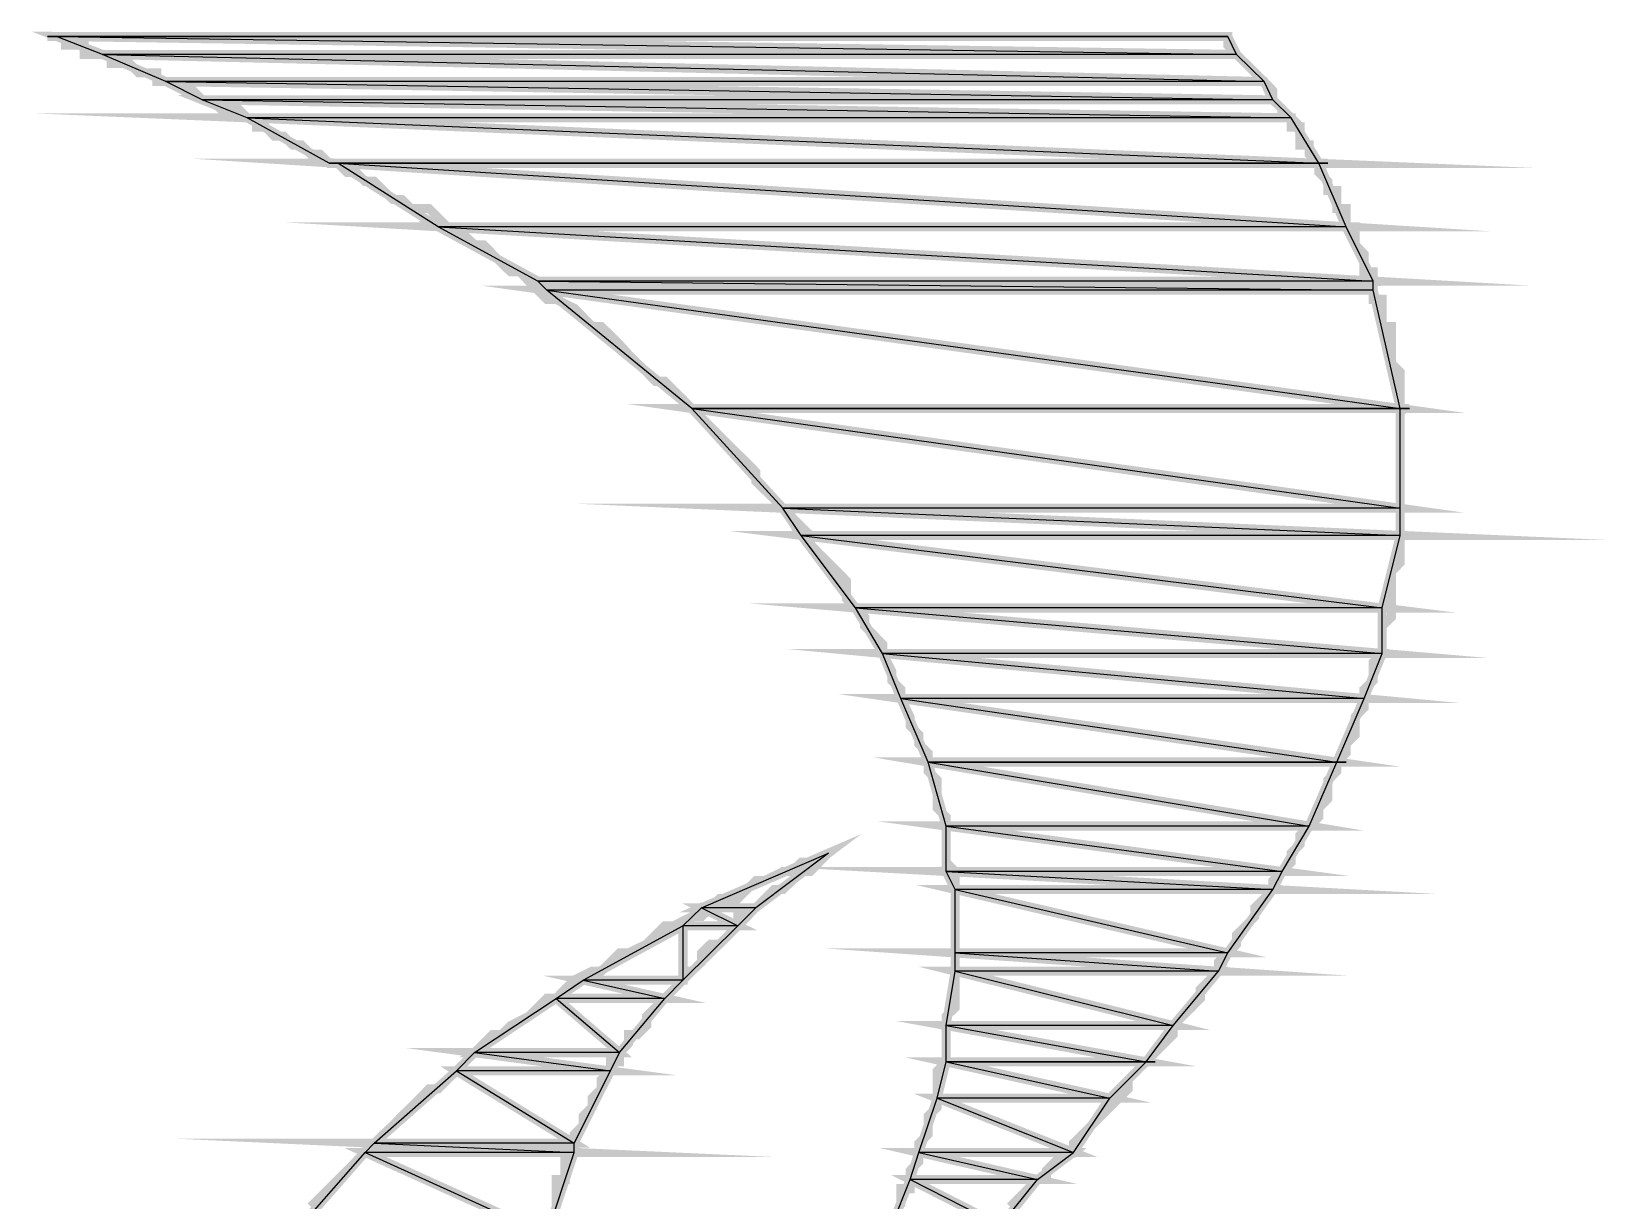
# Model space of a CAD drawing. Extents: x 0 to 210, y 0 to 297.
# Drawn here: x 7.69 to 15.04, y 22.24 to 27.7 of the extents above; entities that cross this region are included whole.
import ezdxf

# ---------------------------------------------------------------- set-up
doc = ezdxf.new("R2010")
doc.units = 0
doc.header["$MEASUREMENT"] = 0
doc.layers.add('C00-A5-DD', color=132, linetype='Continuous')
doc.layers.add('CDD-6E-00', color=32, linetype='Continuous')

msp = doc.modelspace()

# ---------------------------------------------------------------- linework, layer by layer
at = {"layer": 'C00-A5-DD', "const_width": 0.04233}
for points in [[(7.80246, 27.6724), (13.316, 27.5883), (8.01744, 27.5883), (7.80246, 27.6724)], [(7.80246, 27.6724), (13.2319, 27.6724), (7.75974, 27.6724), (7.80246, 27.6724)], [(13.2319, 27.6724), (7.75974, 27.6724), (13.2319, 27.6724)], [(7.75974, 27.6724), (13.2319, 27.6724), (13.2746, 27.6724), (7.75974, 27.6724)], [(13.2319, 27.6724), (7.75974, 27.6724), (13.2746, 27.6724), (13.2319, 27.6724)], [(7.75974, 27.6724), (13.2746, 27.6724), (7.80246, 27.6724), (7.75974, 27.6724)], [(13.2319, 27.6724), (7.932, 27.6724), (7.80246, 27.6724), (13.2319, 27.6724)], [(13.2319, 27.6724), (7.80246, 27.6724), (13.2319, 27.6724)], [(13.2746, 27.6724), (7.80246, 27.6724), (13.316, 27.5883), (13.2746, 27.6724)], [(8.10147, 27.6724), (13.2319, 27.6724), (7.932, 27.6724), (8.10147, 27.6724)], [(7.932, 27.6724), (13.2319, 27.6724), (13.2746, 27.6724), (7.932, 27.6724)], [(13.2319, 27.6724), (8.35505, 27.6724), (8.10147, 27.6724), (13.2319, 27.6724)], [(13.2319, 27.6724), (8.10147, 27.6724), (13.2319, 27.6724)], [(8.65131, 27.6724), (13.2319, 27.6724), (8.35505, 27.6724), (8.65131, 27.6724)], [(8.35505, 27.6724), (13.2319, 27.6724), (13.2746, 27.6724), (8.35505, 27.6724)], [(13.2319, 27.6724), (9.03305, 27.6724), (8.65131, 27.6724), (13.2319, 27.6724)], [(13.2319, 27.6724), (8.65131, 27.6724), (13.2319, 27.6724)], [(9.41613, 27.6724), (13.2319, 27.6724), (9.03305, 27.6724), (9.41613, 27.6724)], [(9.03305, 27.6724), (13.2319, 27.6724), (13.2746, 27.6724), (9.03305, 27.6724)], [(13.2319, 27.6724), (9.88191, 27.6724), (9.41613, 27.6724), (13.2319, 27.6724)], [(13.2319, 27.6724), (9.41613, 27.6724), (13.2319, 27.6724)], [(10.9003, 27.6724), (13.2319, 27.6724), (9.88191, 27.6724), (10.9003, 27.6724)], [(9.88191, 27.6724), (13.2319, 27.6724), (13.2746, 27.6724), (9.88191, 27.6724)], [(12.0013, 27.6724), (13.2319, 27.6724), (10.9003, 27.6724), (12.0013, 27.6724)], [(13.2319, 27.6724), (10.9003, 27.6724), (13.2319, 27.6724)], [(12.0013, 27.6724), (12.044, 27.6724), (13.2319, 27.6724), (12.0013, 27.6724)], [(12.0013, 27.6724), (13.2319, 27.6724), (13.2746, 27.6724), (12.0013, 27.6724)], [(8.01744, 27.5883), (13.4442, 27.4616), (8.3137, 27.4616), (8.01744, 27.5883)], [(13.316, 27.5883), (8.01744, 27.5883), (13.4442, 27.4616), (13.316, 27.5883)], [(8.3137, 27.4616), (13.4855, 27.3761), (8.48321, 27.3761), (8.3137, 27.4616)], [(13.4442, 27.4616), (8.3137, 27.4616), (13.4855, 27.3761), (13.4442, 27.4616)], [(8.48321, 27.3761), (13.5709, 27.2921), (8.69403, 27.2921), (8.48321, 27.3761)], [(13.4855, 27.3761), (8.48321, 27.3761), (13.5709, 27.2921), (13.4855, 27.3761)], [(13.5709, 27.2921), (8.69403, 27.2921), (13.7004, 27.0798), (13.5709, 27.2921)], [(8.69403, 27.2921), (13.7004, 27.0798), (9.07577, 27.0798), (8.69403, 27.2921)], [(13.7004, 27.0798), (9.11712, 27.0798), (13.8272, 26.7836), (13.7004, 27.0798)], [(9.11712, 27.0798), (13.8272, 26.7836), (9.58564, 26.7836), (9.11712, 27.0798)], [(13.7004, 27.0798), (9.07577, 27.0798), (9.11712, 27.0798), (13.7004, 27.0798)], [(9.07577, 27.0798), (13.7004, 27.0798), (13.7418, 27.0798), (9.07577, 27.0798)], [(13.8272, 26.7836), (9.58564, 26.7836), (13.954, 26.53), (13.8272, 26.7836)], [(9.58564, 26.7836), (13.954, 26.53), (10.0514, 26.53), (9.58564, 26.7836)], [(13.954, 26.4873), (10.0941, 26.4873), (14.0808, 25.9347), (13.954, 26.4873)], [(10.0514, 26.53), (13.954, 26.4873), (10.0941, 26.4873), (10.0514, 26.53)], [(10.0941, 26.4873), (14.0808, 25.9347), (10.7708, 25.9347), (10.0941, 26.4873)], [(13.954, 26.53), (10.0514, 26.53), (13.954, 26.4873), (13.954, 26.53)], [(14.0808, 25.9347), (10.7708, 25.9347), (14.0808, 25.4689), (14.0808, 25.9347)], [(10.7708, 25.9347), (14.0808, 25.4689), (11.1966, 25.4689), (10.7708, 25.9347)], [(14.0808, 25.9347), (10.7708, 25.9347), (14.0808, 25.9347)], [(10.7708, 25.9347), (14.0808, 25.9347), (14.1235, 25.9347), (10.7708, 25.9347)], [(14.0808, 25.4689), (11.1966, 25.4689), (14.0808, 25.3421), (14.0808, 25.4689)], [(11.1966, 25.4689), (14.0808, 25.3421), (11.282, 25.3421), (11.1966, 25.4689)], [(14.0808, 25.3421), (11.282, 25.3421), (13.9967, 25.0031), (14.0808, 25.3421)], [(11.282, 25.3421), (13.9967, 25.0031), (11.5356, 25.0031), (11.282, 25.3421)], [(13.9967, 25.0031), (11.5356, 25.0031), (13.9967, 24.7909), (13.9967, 25.0031)], [(11.5356, 25.0031), (13.9967, 24.7909), (11.6623, 24.7909), (11.5356, 25.0031)], [(13.9967, 24.7909), (11.6623, 24.7909), (13.9113, 24.5801), (13.9967, 24.7909)], [(11.6623, 24.7909), (13.9113, 24.5801), (11.7478, 24.5801), (11.6623, 24.7909)], [(13.9113, 24.5801), (11.7478, 24.5801), (13.7845, 24.2838), (13.9113, 24.5801)], [(11.7478, 24.5801), (13.7845, 24.2838), (11.8746, 24.2838), (11.7478, 24.5801)], [(13.7845, 24.2838), (11.8746, 24.2838), (13.655, 23.9848), (13.7845, 24.2838)], [(11.8746, 24.2838), (13.655, 23.9848), (11.9586, 23.9848), (11.8746, 24.2838)], [(13.7845, 24.2838), (11.8746, 24.2838), (13.7845, 24.2838)], [(11.8746, 24.2838), (13.7845, 24.2838), (13.8272, 24.2838), (11.8746, 24.2838)], [(13.655, 23.9848), (11.9586, 23.9848), (13.5282, 23.7725), (13.655, 23.9848)], [(11.9586, 23.9848), (13.5282, 23.7725), (11.9586, 23.7725), (11.9586, 23.9848)], [(13.5282, 23.7725), (11.9586, 23.7725), (13.4855, 23.6885), (13.5282, 23.7725)], [(11.9586, 23.7725), (13.4855, 23.6885), (12.0013, 23.6885), (11.9586, 23.7725)], [(13.4855, 23.6885), (12.0013, 23.6885), (13.2746, 23.3922), (13.4855, 23.6885)], [(12.0013, 23.6885), (13.2746, 23.3922), (12.0013, 23.3922), (12.0013, 23.6885)], [(13.2746, 23.3922), (12.0013, 23.3922), (13.2319, 23.3068), (13.2746, 23.3922)], [(12.0013, 23.3922), (13.2319, 23.3068), (12.0013, 23.3068), (12.0013, 23.3922)], [(13.2319, 23.3068), (12.0013, 23.3068), (13.0197, 23.0532), (13.2319, 23.3068)], [(12.0013, 23.3068), (13.0197, 23.0532), (11.9586, 23.0532), (12.0013, 23.3068)], [(13.0197, 23.0532), (11.9586, 23.0532), (12.8929, 22.8837), (13.0197, 23.0532)], [(11.9586, 23.0532), (12.8929, 22.8837), (11.9586, 22.8837), (11.9586, 23.0532)], [(12.8929, 22.8837), (11.9586, 22.8837), (12.7234, 22.7142), (12.8929, 22.8837)], [(11.9586, 22.8837), (12.7234, 22.7142), (11.9173, 22.7142), (11.9586, 22.8837)], [(12.8929, 22.8837), (11.9586, 22.8837), (12.8929, 22.8837)], [(11.9586, 22.8837), (12.8929, 22.8837), (12.9357, 22.8837), (11.9586, 22.8837)], [(11.9173, 22.7142), (12.5539, 22.4607), (11.8318, 22.4607), (11.9173, 22.7142)], [(12.7234, 22.7142), (11.9173, 22.7142), (12.5539, 22.4607), (12.7234, 22.7142)], [(12.5539, 22.4607), (11.8318, 22.4607), (12.3858, 22.3339), (12.5539, 22.4607)], [(11.8318, 22.4607), (12.3858, 22.3339), (11.7905, 22.3339), (11.8318, 22.4607)], [(11.7905, 22.3339), (12.2136, 22.1189), (11.7051, 22.1189), (11.7905, 22.3339)], [(12.3858, 22.3339), (11.7905, 22.3339), (12.2136, 22.1189), (12.3858, 22.3339)]]:
    msp.add_lwpolyline(points, close=True, dxfattribs=at)
for points in [[(13.2319, 27.6724), (13.1465, 27.6724), (13.0197, 27.6724), (12.9357, 27.6724), (12.8089, 27.6724), (12.7234, 27.6724), (12.6394, 27.6724), (12.5126, 27.6724), (12.4272, 27.6724), (12.3004, 27.6724), (12.2136, 27.6724), (12.1281, 27.6724), (12.0013, 27.6724), (11.9173, 27.6724), (11.8318, 27.6724), (11.7478, 27.6724), (11.621, 27.6724), (11.5356, 27.6724), (11.4515, 27.6724), (11.3661, 27.6724), (11.2393, 27.6724), (11.1552, 27.6724), (11.0698, 27.6724), (10.9857, 27.6724), (10.9003, 27.6724), (10.8162, 27.6724), (10.6867, 27.6724), (10.6013, 27.6724), (10.5172, 27.6724), (10.4331, 27.6724), (10.3477, 27.6724), (10.2636, 27.6724), (10.1782, 27.6724), (10.0941, 27.6724), (10.0514, 27.6724), (9.96735, 27.6724), (9.88191, 27.6724), (9.83918, 27.6724), (9.79784, 27.6724), (9.75512, 27.6724), (9.71243, 27.6724), (9.67109, 27.6724), (9.62836, 27.6724), (9.58564, 27.6724), (9.54292, 27.6724), (9.50158, 27.6724), (9.45885, 27.6724), (9.41613, 27.6724), (9.37479, 27.6724), (9.32931, 27.6724), (9.28659, 27.6724), (9.24387, 27.6724), (9.20253, 27.6724), (9.1598, 27.6724), (9.11712, 27.6724), (9.07577, 27.6724), (9.03305, 27.6724), (8.99033, 27.6724), (8.94761, 27.6724), (8.90626, 27.6724), (8.86354, 27.6724), (8.82082, 27.6724), (8.77947, 27.6724), (8.73675, 27.6724), (8.69403, 27.6724), (8.65131, 27.6724), (8.61, 27.6724), (8.56728, 27.6724), (8.52456, 27.6724), (8.48321, 27.6724), (8.44049, 27.6724), (8.39777, 27.6724), (8.35505, 27.6724), (8.3137, 27.6724), (8.27098, 27.6724), (8.22826, 27.6724), (8.18554, 27.6724), (8.14419, 27.6724), (8.10147, 27.6724), (8.05878, 27.6724), (8.01744, 27.6724), (7.97472, 27.6724), (7.932, 27.6724), (7.8879, 27.6724), (7.84518, 27.6724), (7.80246, 27.6724), (7.75974, 27.6724), (7.80246, 27.6724), (7.84518, 27.6724), (7.84518, 27.631), (7.8879, 27.631), (7.932, 27.631), (7.932, 27.5883), (7.97472, 27.5883), (8.01744, 27.5883), (8.05878, 27.5883), (8.05878, 27.5456), (8.10147, 27.5456), (8.14419, 27.5456), (8.18554, 27.5029), (8.22826, 27.5029), (8.27098, 27.5029), (8.27098, 27.4616), (8.3137, 27.4616), (8.35505, 27.4616), (8.39777, 27.4188), (8.44049, 27.4188), (8.48321, 27.3761), (8.52456, 27.3761), (8.56728, 27.3348), (8.61, 27.3348), (8.65131, 27.3348), (8.69403, 27.2921), (8.73675, 27.2921), (8.73675, 27.2493), (8.77947, 27.2493), (8.82082, 27.2066), (8.86354, 27.2066), (8.90626, 27.1653), (8.94761, 27.1653), (8.99033, 27.1225), (9.03305, 27.1225), (9.07577, 27.0798), (9.11712, 27.0798), (9.1598, 27.0371), (9.20253, 27.0371), (9.24387, 26.9958), (9.28659, 26.9958), (9.32931, 26.953), (9.37479, 26.9103), (9.41613, 26.9103), (9.45885, 26.869), (9.54292, 26.869), (9.58564, 26.8263), (9.62836, 26.7836), (9.67109, 26.7836), (9.71243, 26.7408), (9.75512, 26.6995), (9.79784, 26.6995), (9.83918, 26.6568), (9.88191, 26.614), (9.92463, 26.5727), (9.96735, 26.5727), (10.0087, 26.53), (10.0514, 26.4873), (10.0941, 26.4445), (10.1369, 26.4445), (10.2209, 26.4032), (10.2636, 26.3605), (10.305, 26.3178), (10.3477, 26.3178), (10.3904, 26.2764), (10.4331, 26.2337), (10.4745, 26.1882), (10.5172, 26.1455), (10.5599, 26.1042), (10.6013, 26.0615), (10.644, 26.0615), (10.6867, 26.0187), (10.7294, 25.9774), (10.7708, 25.9347), (10.8162, 25.8919), (10.859, 25.8492), (10.9003, 25.8079), (10.943, 25.7652), (10.9857, 25.7225), (11.0284, 25.6811), (11.0698, 25.6384), (11.0698, 25.5957), (11.1125, 25.553), (11.1552, 25.5116), (11.1966, 25.4689), (11.2393, 25.4262), (11.282, 25.3835), (11.3247, 25.3421), (11.3247, 25.2994)], [(14.0808, 25.553), (14.0808, 25.5957), (14.0808, 25.6811), (14.0808, 25.7225), (14.0808, 25.7652), (14.0808, 25.8079), (14.0808, 25.8919), (14.0808, 25.9347), (14.0808, 25.9774), (14.0808, 26.0187), (14.0808, 26.1042), (14.0395, 26.1455), (14.0395, 26.1882), (14.0395, 26.2337), (14.0395, 26.2764), (14.0395, 26.3178), (13.9967, 26.3178), (13.9967, 26.3605), (13.9967, 26.4032), (13.9967, 26.4445), (13.954, 26.4445), (13.954, 26.4873), (13.954, 26.53), (13.954, 26.5727), (13.9113, 26.5727), (13.9113, 26.614), (13.9113, 26.6568), (13.87, 26.6995), (13.87, 26.7408), (13.87, 26.7836), (13.8272, 26.7836), (13.8272, 26.8263), (13.8272, 26.869), (13.7845, 26.869), (13.7845, 26.9103), (13.7845, 26.953), (13.7418, 26.953), (13.7418, 26.9958), (13.7004, 27.0371), (13.7004, 27.0798), (13.655, 27.1225), (13.655, 27.1653), (13.6122, 27.1653), (13.6122, 27.2066), (13.6122, 27.2493), (13.5709, 27.2493), (13.5709, 27.2921), (13.5282, 27.2921), (13.5282, 27.3348), (13.4855, 27.3761), (13.4855, 27.4188), (13.4442, 27.4616), (13.4014, 27.5029), (13.3587, 27.5456), (13.316, 27.5883), (13.2746, 27.631), (13.2746, 27.6724), (13.2319, 27.6724)], [(12.2577, 22.2071), (12.3004, 22.2484), (12.3431, 22.2911), (12.3858, 22.3339), (12.4272, 22.3339), (12.4272, 22.3752), (12.4699, 22.4179), (12.5126, 22.4607), (12.5539, 22.4607), (12.5539, 22.5034), (12.5966, 22.5447), (12.6394, 22.5874), (12.6821, 22.6301), (12.7234, 22.6715), (12.7661, 22.7142), (12.8089, 22.7569), (12.8089, 22.7996), (12.8502, 22.841), (12.8929, 22.8837), (12.9357, 22.9264), (12.9784, 22.9691), (13.0197, 23.0105), (13.0197, 23.0532), (13.0624, 23.0959), (13.1051, 23.1372), (13.1465, 23.18), (13.1465, 23.2227), (13.1892, 23.2654), (13.2319, 23.3068), (13.2319, 23.3495), (13.2746, 23.3922), (13.316, 23.4335), (13.316, 23.4763), (13.3587, 23.519), (13.4014, 23.5617), (13.4014, 23.6031), (13.4442, 23.6457), (13.4855, 23.6885), (13.4855, 23.7298), (13.5282, 23.7725), (13.5709, 23.8153), (13.5709, 23.858), (13.6122, 23.8993), (13.6122, 23.942), (13.655, 23.9848), (13.7004, 24.0275), (13.7004, 24.0688), (13.7418, 24.1116), (13.7418, 24.1984), (13.7845, 24.2411), (13.7845, 24.2838), (13.8272, 24.3251), (13.8272, 24.3678), (13.87, 24.4106), (13.87, 24.4533), (13.87, 24.4946), (13.9113, 24.5374), (13.9113, 24.6228), (13.954, 24.6641), (13.954, 24.7069), (13.954, 24.7496), (13.9967, 24.7909), (13.9967, 24.8336), (13.9967, 24.9191), (14.0395, 24.9604), (14.0395, 25.0031), (14.0395, 25.0458), (14.0395, 25.0872), (14.0395, 25.1726), (14.0808, 25.2154), (14.0808, 25.2567), (14.0808, 25.2994), (14.0808, 25.3421), (14.0808, 25.4262), (14.0808, 25.4689), (14.0808, 25.5116), (14.0808, 25.553)], [(11.3247, 25.2994), (11.3661, 25.2567), (11.4088, 25.2154), (11.4515, 25.1726), (11.4928, 25.1299), (11.4928, 25.0458), (11.5356, 25.0031), (11.5783, 24.9604), (11.5783, 24.9191), (11.621, 24.8763), (11.6623, 24.8336), (11.6623, 24.7909), (11.7051, 24.7069), (11.7051, 24.6641), (11.7478, 24.6228), (11.7478, 24.5801), (11.7905, 24.4946), (11.7905, 24.4533), (11.8318, 24.4106), (11.8318, 24.3678), (11.8746, 24.3251), (11.8746, 24.2838), (11.8746, 24.2411), (11.9173, 24.1984), (11.9173, 24.1543), (11.9173, 24.1116), (11.9173, 24.0688), (11.9586, 24.0275), (11.9586, 23.9848), (11.9586, 23.942), (11.9586, 23.8993), (11.9586, 23.858), (11.9586, 23.8153), (12.0013, 23.7725), (12.0013, 23.7298), (12.0013, 23.6885), (12.0013, 23.6457), (12.0013, 23.6031), (12.0013, 23.5617), (12.0013, 23.519), (12.0013, 23.4763), (12.0013, 23.4335), (12.0013, 23.3922), (12.0013, 23.3495), (12.0013, 23.3068), (12.0013, 23.2654), (12.0013, 23.2227), (12.0013, 23.18), (12.0013, 23.1372), (11.9586, 23.0959), (11.9586, 23.0532), (11.9586, 23.0105), (11.9586, 22.9691), (11.9586, 22.9264), (11.9586, 22.8837), (11.9173, 22.841), (11.9173, 22.7996), (11.9173, 22.7569), (11.9173, 22.7142), (11.9173, 22.6715), (11.8746, 22.6301), (11.8746, 22.5874), (11.8746, 22.5447), (11.8318, 22.5034), (11.8318, 22.4607), (11.8318, 22.4179), (11.7905, 22.3752), (11.7905, 22.3339), (11.7905, 22.2911), (11.7478, 22.2911), (11.7478, 22.2484), (11.7478, 22.2071)]]:
    msp.add_lwpolyline(points, dxfattribs=at)
at = {"layer": 'C00-A5-DD'}
for points in [[(7.80246, 27.6724), (13.2319, 27.6724), (7.75974, 27.6724), (7.80246, 27.6724)], [(13.2319, 27.6724), (7.75974, 27.6724), (13.2319, 27.6724)], [(7.75974, 27.6724), (13.2319, 27.6724), (13.2746, 27.6724), (7.75974, 27.6724)], [(13.2319, 27.6724), (7.75974, 27.6724), (13.2746, 27.6724), (13.2319, 27.6724)], [(7.75974, 27.6724), (13.2746, 27.6724), (7.80246, 27.6724), (7.75974, 27.6724)], [(13.2319, 27.6724), (7.932, 27.6724), (7.80246, 27.6724), (13.2319, 27.6724)], [(13.2319, 27.6724), (7.80246, 27.6724), (13.2319, 27.6724)], [(13.2746, 27.6724), (7.80246, 27.6724), (13.316, 27.5883), (13.2746, 27.6724)], [(7.80246, 27.6724), (13.316, 27.5883), (8.01744, 27.5883), (7.80246, 27.6724)], [(8.10147, 27.6724), (13.2319, 27.6724), (7.932, 27.6724), (8.10147, 27.6724)], [(7.932, 27.6724), (13.2319, 27.6724), (13.2746, 27.6724), (7.932, 27.6724)], [(13.2319, 27.6724), (8.35505, 27.6724), (8.10147, 27.6724), (13.2319, 27.6724)], [(13.2319, 27.6724), (8.10147, 27.6724), (13.2319, 27.6724)], [(8.65131, 27.6724), (13.2319, 27.6724), (8.35505, 27.6724), (8.65131, 27.6724)], [(8.35505, 27.6724), (13.2319, 27.6724), (13.2746, 27.6724), (8.35505, 27.6724)], [(13.2319, 27.6724), (9.03305, 27.6724), (8.65131, 27.6724), (13.2319, 27.6724)], [(13.2319, 27.6724), (8.65131, 27.6724), (13.2319, 27.6724)], [(9.41613, 27.6724), (13.2319, 27.6724), (9.03305, 27.6724), (9.41613, 27.6724)], [(9.03305, 27.6724), (13.2319, 27.6724), (13.2746, 27.6724), (9.03305, 27.6724)], [(13.2319, 27.6724), (9.88191, 27.6724), (9.41613, 27.6724), (13.2319, 27.6724)], [(13.2319, 27.6724), (9.41613, 27.6724), (13.2319, 27.6724)], [(10.9003, 27.6724), (13.2319, 27.6724), (9.88191, 27.6724), (10.9003, 27.6724)], [(9.88191, 27.6724), (13.2319, 27.6724), (13.2746, 27.6724), (9.88191, 27.6724)], [(12.0013, 27.6724), (13.2319, 27.6724), (10.9003, 27.6724), (12.0013, 27.6724)], [(13.2319, 27.6724), (10.9003, 27.6724), (13.2319, 27.6724)], [(12.0013, 27.6724), (12.044, 27.6724), (13.2319, 27.6724), (12.0013, 27.6724)], [(12.0013, 27.6724), (13.2319, 27.6724), (13.2746, 27.6724), (12.0013, 27.6724)], [(13.316, 27.5883), (8.01744, 27.5883), (13.4442, 27.4616), (13.316, 27.5883)], [(8.01744, 27.5883), (13.4442, 27.4616), (8.3137, 27.4616), (8.01744, 27.5883)], [(13.4442, 27.4616), (8.3137, 27.4616), (13.4855, 27.3761), (13.4442, 27.4616)], [(8.3137, 27.4616), (13.4855, 27.3761), (8.48321, 27.3761), (8.3137, 27.4616)], [(13.4855, 27.3761), (8.48321, 27.3761), (13.5709, 27.2921), (13.4855, 27.3761)], [(8.48321, 27.3761), (13.5709, 27.2921), (8.69403, 27.2921), (8.48321, 27.3761)], [(13.5709, 27.2921), (8.69403, 27.2921), (13.7004, 27.0798), (13.5709, 27.2921)], [(8.69403, 27.2921), (13.7004, 27.0798), (9.07577, 27.0798), (8.69403, 27.2921)], [(13.7004, 27.0798), (9.07577, 27.0798), (9.11712, 27.0798), (13.7004, 27.0798)], [(9.07577, 27.0798), (13.7004, 27.0798), (13.7418, 27.0798), (9.07577, 27.0798)], [(13.7004, 27.0798), (9.11712, 27.0798), (13.8272, 26.7836), (13.7004, 27.0798)], [(9.11712, 27.0798), (13.8272, 26.7836), (9.58564, 26.7836), (9.11712, 27.0798)], [(13.8272, 26.7836), (9.58564, 26.7836), (13.954, 26.53), (13.8272, 26.7836)], [(9.58564, 26.7836), (13.954, 26.53), (10.0514, 26.53), (9.58564, 26.7836)], [(13.954, 26.53), (10.0514, 26.53), (13.954, 26.4873), (13.954, 26.53)], [(10.0514, 26.53), (13.954, 26.4873), (10.0941, 26.4873), (10.0514, 26.53)], [(13.954, 26.4873), (10.0941, 26.4873), (14.0808, 25.9347), (13.954, 26.4873)], [(10.0941, 26.4873), (14.0808, 25.9347), (10.7708, 25.9347), (10.0941, 26.4873)], [(14.0808, 25.9347), (10.7708, 25.9347), (14.0808, 25.9347)], [(10.7708, 25.9347), (14.0808, 25.9347), (14.1235, 25.9347), (10.7708, 25.9347)], [(14.0808, 25.9347), (10.7708, 25.9347), (14.0808, 25.4689), (14.0808, 25.9347)], [(10.7708, 25.9347), (14.0808, 25.4689), (11.1966, 25.4689), (10.7708, 25.9347)], [(14.0808, 25.4689), (11.1966, 25.4689), (14.0808, 25.3421), (14.0808, 25.4689)], [(11.1966, 25.4689), (14.0808, 25.3421), (11.282, 25.3421), (11.1966, 25.4689)], [(14.0808, 25.3421), (11.282, 25.3421), (13.9967, 25.0031), (14.0808, 25.3421)], [(11.282, 25.3421), (13.9967, 25.0031), (11.5356, 25.0031), (11.282, 25.3421)], [(13.9967, 25.0031), (11.5356, 25.0031), (13.9967, 24.7909), (13.9967, 25.0031)], [(11.5356, 25.0031), (13.9967, 24.7909), (11.6623, 24.7909), (11.5356, 25.0031)], [(13.9967, 24.7909), (11.6623, 24.7909), (13.9113, 24.5801), (13.9967, 24.7909)], [(11.6623, 24.7909), (13.9113, 24.5801), (11.7478, 24.5801), (11.6623, 24.7909)], [(13.9113, 24.5801), (11.7478, 24.5801), (13.7845, 24.2838), (13.9113, 24.5801)], [(11.7478, 24.5801), (13.7845, 24.2838), (11.8746, 24.2838), (11.7478, 24.5801)], [(13.7845, 24.2838), (11.8746, 24.2838), (13.7845, 24.2838)], [(11.8746, 24.2838), (13.7845, 24.2838), (13.8272, 24.2838), (11.8746, 24.2838)], [(13.7845, 24.2838), (11.8746, 24.2838), (13.655, 23.9848), (13.7845, 24.2838)], [(11.8746, 24.2838), (13.655, 23.9848), (11.9586, 23.9848), (11.8746, 24.2838)], [(13.655, 23.9848), (11.9586, 23.9848), (13.5282, 23.7725), (13.655, 23.9848)], [(11.9586, 23.9848), (13.5282, 23.7725), (11.9586, 23.7725), (11.9586, 23.9848)], [(13.5282, 23.7725), (11.9586, 23.7725), (13.4855, 23.6885), (13.5282, 23.7725)], [(11.9586, 23.7725), (13.4855, 23.6885), (12.0013, 23.6885), (11.9586, 23.7725)], [(13.4855, 23.6885), (12.0013, 23.6885), (13.2746, 23.3922), (13.4855, 23.6885)], [(12.0013, 23.6885), (13.2746, 23.3922), (12.0013, 23.3922), (12.0013, 23.6885)], [(13.2746, 23.3922), (12.0013, 23.3922), (13.2319, 23.3068), (13.2746, 23.3922)], [(12.0013, 23.3922), (13.2319, 23.3068), (12.0013, 23.3068), (12.0013, 23.3922)], [(12.0013, 23.3068), (13.0197, 23.0532), (11.9586, 23.0532), (12.0013, 23.3068)], [(13.2319, 23.3068), (12.0013, 23.3068), (13.0197, 23.0532), (13.2319, 23.3068)], [(13.0197, 23.0532), (11.9586, 23.0532), (12.8929, 22.8837), (13.0197, 23.0532)], [(11.9586, 23.0532), (12.8929, 22.8837), (11.9586, 22.8837), (11.9586, 23.0532)], [(11.9586, 22.8837), (12.7234, 22.7142), (11.9173, 22.7142), (11.9586, 22.8837)], [(12.8929, 22.8837), (11.9586, 22.8837), (12.8929, 22.8837)], [(11.9586, 22.8837), (12.8929, 22.8837), (12.9357, 22.8837), (11.9586, 22.8837)], [(12.8929, 22.8837), (11.9586, 22.8837), (12.7234, 22.7142), (12.8929, 22.8837)], [(11.9173, 22.7142), (12.5539, 22.4607), (11.8318, 22.4607), (11.9173, 22.7142)], [(12.7234, 22.7142), (11.9173, 22.7142), (12.5539, 22.4607), (12.7234, 22.7142)], [(11.8318, 22.4607), (12.3858, 22.3339), (11.7905, 22.3339), (11.8318, 22.4607)], [(12.5539, 22.4607), (11.8318, 22.4607), (12.3858, 22.3339), (12.5539, 22.4607)], [(11.7905, 22.3339), (12.2136, 22.1189), (11.7051, 22.1189), (11.7905, 22.3339)], [(12.3858, 22.3339), (11.7905, 22.3339), (12.2136, 22.1189), (12.3858, 22.3339)]]:
    msp.add_lwpolyline(points, close=True, dxfattribs=at)
at = {"layer": 'CDD-6E-00', "const_width": 0.04233}
for points in [[(11.4088, 23.858), (11.0698, 23.6031), (10.8162, 23.6031), (11.4088, 23.858)], [(10.8162, 23.6031), (10.9857, 23.519), (10.7294, 23.519), (10.8162, 23.6031)], [(11.0698, 23.6031), (10.8162, 23.6031), (10.9857, 23.519), (11.0698, 23.6031)], [(10.7294, 23.519), (10.7294, 23.2654), (10.2636, 23.2654), (10.7294, 23.519)], [(10.9857, 23.519), (10.7294, 23.519), (10.7294, 23.2654), (10.9857, 23.519)], [(10.2636, 23.2654), (10.644, 23.18), (10.1369, 23.18), (10.2636, 23.2654)], [(10.7294, 23.2654), (10.2636, 23.2654), (10.644, 23.18), (10.7294, 23.2654)], [(10.1369, 23.18), (10.4331, 22.9264), (9.75512, 22.9264), (10.1369, 23.18)], [(10.644, 23.18), (10.1369, 23.18), (10.4331, 22.9264), (10.644, 23.18)], [(10.4331, 22.9264), (9.75512, 22.9264), (10.3904, 22.841), (10.4331, 22.9264)], [(9.75512, 22.9264), (10.3904, 22.841), (9.67109, 22.841), (9.75512, 22.9264)], [(9.67109, 22.841), (10.2209, 22.5034), (9.28659, 22.5034), (9.67109, 22.841)], [(10.3904, 22.841), (9.67109, 22.841), (10.2209, 22.5034), (10.3904, 22.841)], [(10.2209, 22.5034), (9.28659, 22.5034), (10.2209, 22.4607), (10.2209, 22.5034)], [(9.28659, 22.5034), (10.2209, 22.4607), (9.24387, 22.4607), (9.28659, 22.5034)], [(9.24387, 22.4607), (10.0941, 22.0762), (8.90626, 22.0762), (9.24387, 22.4607)], [(10.2209, 22.4607), (9.24387, 22.4607), (10.0941, 22.0762), (10.2209, 22.4607)]]:
    msp.add_lwpolyline(points, close=True, dxfattribs=at)
for points in [[(11.4088, 23.858), (11.3661, 23.8153), (11.282, 23.8153), (11.2393, 23.7725), (11.1966, 23.7725), (11.1125, 23.7298), (11.0698, 23.7298), (11.0284, 23.6885), (10.9857, 23.6457), (10.9003, 23.6457), (10.859, 23.6031), (10.8162, 23.5617), (10.7708, 23.5617), (10.6867, 23.519), (10.644, 23.519), (10.6013, 23.4763), (10.5599, 23.4335), (10.4745, 23.3922), (10.4331, 23.3922), (10.3904, 23.3495), (10.3477, 23.3068), (10.305, 23.3068), (10.2209, 23.2654), (10.1782, 23.2227), (10.1369, 23.18), (10.0941, 23.18), (10.0514, 23.1372), (10.0087, 23.0959), (9.92463, 23.0532), (9.88191, 23.0105), (9.83918, 23.0105), (9.79784, 22.9691), (9.75512, 22.9264), (9.71243, 22.8837), (9.67109, 22.841), (9.62836, 22.7996), (9.58564, 22.7569), (9.54292, 22.7569), (9.50158, 22.7142), (9.45885, 22.6715), (9.41613, 22.6301), (9.37479, 22.5874), (9.32931, 22.5447), (9.28659, 22.5034), (9.24387, 22.4607), (9.20253, 22.4179), (9.1598, 22.3752), (9.11712, 22.3339), (9.07577, 22.2911), (9.03305, 22.2484), (8.99033, 22.2071)], [(10.1369, 22.2071), (10.1369, 22.2484), (10.1369, 22.2911), (10.1369, 22.3339), (10.1782, 22.3339), (10.1782, 22.3752), (10.1782, 22.4179), (10.1782, 22.4607), (10.2209, 22.5034), (10.2209, 22.5447), (10.2636, 22.5874), (10.2636, 22.6301), (10.305, 22.6715), (10.305, 22.7142), (10.3477, 22.7569), (10.3477, 22.7996), (10.3904, 22.841), (10.3904, 22.8837), (10.4331, 22.8837), (10.4331, 22.9264), (10.4745, 22.9691), (10.4745, 23.0105), (10.5172, 23.0105), (10.5599, 23.0532), (10.5599, 23.0959), (10.6013, 23.1372), (10.644, 23.18), (10.6867, 23.2227), (10.7294, 23.2654), (10.7294, 23.3068), (10.7708, 23.3068), (10.8162, 23.3495), (10.8162, 23.3922), (10.859, 23.4335), (10.9003, 23.4335), (10.943, 23.4763), (10.9857, 23.519), (10.9857, 23.5617), (11.0284, 23.5617), (11.0698, 23.6031), (11.1125, 23.6457), (11.1552, 23.6885), (11.1966, 23.6885), (11.2393, 23.7298), (11.282, 23.7725), (11.3247, 23.7725), (11.3661, 23.8153), (11.4088, 23.858)]]:
    msp.add_lwpolyline(points, dxfattribs=at)
at = {"layer": 'CDD-6E-00'}
for points in [[(11.4088, 23.858), (11.0698, 23.6031), (10.8162, 23.6031), (11.4088, 23.858)], [(10.8162, 23.6031), (10.9857, 23.519), (10.7294, 23.519), (10.8162, 23.6031)], [(11.0698, 23.6031), (10.8162, 23.6031), (10.9857, 23.519), (11.0698, 23.6031)], [(10.7294, 23.519), (10.7294, 23.2654), (10.2636, 23.2654), (10.7294, 23.519)], [(10.9857, 23.519), (10.7294, 23.519), (10.7294, 23.2654), (10.9857, 23.519)], [(10.2636, 23.2654), (10.644, 23.18), (10.1369, 23.18), (10.2636, 23.2654)], [(10.7294, 23.2654), (10.2636, 23.2654), (10.644, 23.18), (10.7294, 23.2654)], [(10.1369, 23.18), (10.4331, 22.9264), (9.75512, 22.9264), (10.1369, 23.18)], [(10.644, 23.18), (10.1369, 23.18), (10.4331, 22.9264), (10.644, 23.18)], [(9.75512, 22.9264), (10.3904, 22.841), (9.67109, 22.841), (9.75512, 22.9264)], [(10.4331, 22.9264), (9.75512, 22.9264), (10.3904, 22.841), (10.4331, 22.9264)], [(9.67109, 22.841), (10.2209, 22.5034), (9.28659, 22.5034), (9.67109, 22.841)], [(10.3904, 22.841), (9.67109, 22.841), (10.2209, 22.5034), (10.3904, 22.841)], [(9.24387, 22.4607), (10.0941, 22.0762), (8.90626, 22.0762), (9.24387, 22.4607)], [(9.28659, 22.5034), (10.2209, 22.4607), (9.24387, 22.4607), (9.28659, 22.5034)], [(10.2209, 22.4607), (9.24387, 22.4607), (10.0941, 22.0762), (10.2209, 22.4607)], [(10.2209, 22.5034), (9.28659, 22.5034), (10.2209, 22.4607), (10.2209, 22.5034)]]:
    msp.add_lwpolyline(points, close=True, dxfattribs=at)

doc.saveas('drawing.dxf')
